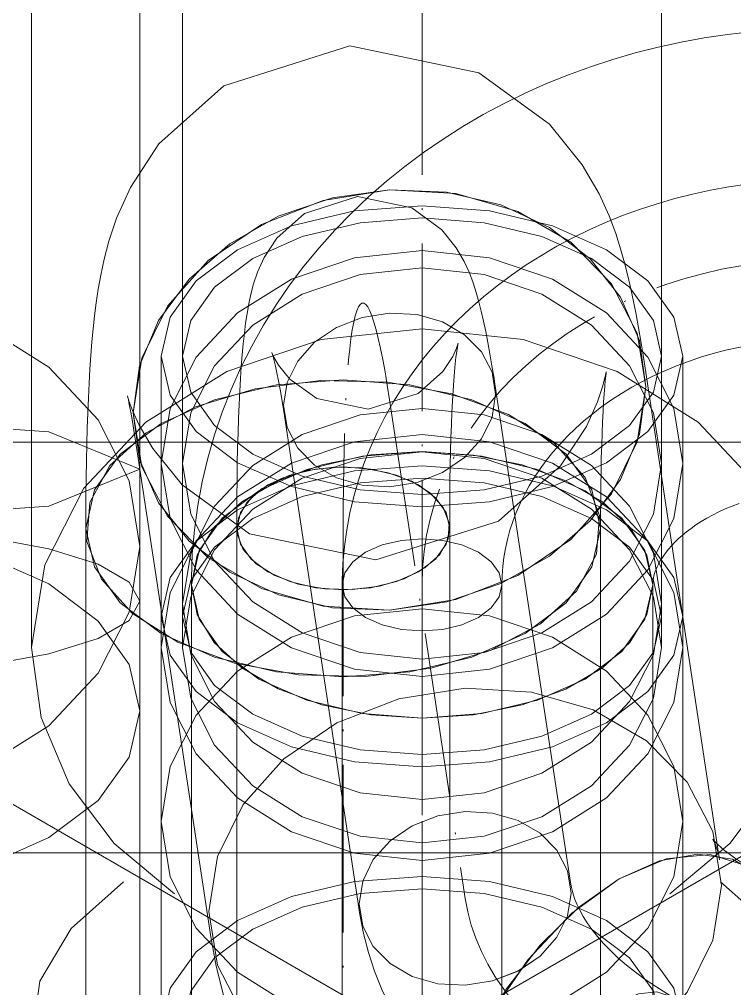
# Model space of a CAD drawing. Header units: millimetres. Extents: x -88595 to 880822, y -1054509 to -148035.
# Drawn here: x 387116.6 to 387159.3, y -308604.4 to -308546.6 of the extents above; entities that cross this region are included whole.
import ezdxf

# ---------------------------------------------------------------- set-up
doc = ezdxf.new("R2010")
doc.units = ezdxf.units.MM
doc.linetypes.add('$12$ADSK_Осевая', pattern=[14, 10, -2, 0, -2])
doc.linetypes.add('$13$ADSK_Осевая', pattern=[14, 10, -2, 0, -2])
for name, color, linetype, lineweight in [('Изоляция', 7, 'Continuous', 18), ('Трубопровод', 7, 'Continuous', 18), ('Трубопроводы', 7, 'Continuous', 18)]:
    doc.layers.add(name, color=color, linetype=linetype, lineweight=lineweight)

# ---------------------------------------------------------------- blocks, each defined once
blk = doc.blocks.new('$0$ADSK_МедьПайка_Отвод-гнутая труба - Отвод _гнутая труба_-V3-В_ОВ3_4')
at = {"layer": 'Трубопроводы', "color": 134, "true_color": 0x00a6a6}
for points in [[(14688.125, 15332.989, 0), (14684.969, 15331.988, 0), (14683.315, 15330.507, 0), (14682.563, 15329.353, 0), (14682.175, 15328.49, 0), (14681.939, 15327.791, 0), (14681.776, 15327.175, 0), (14681.651, 15326.594, 0), (14681.549, 15326.02, 0), (14681.462, 15325.438, 0), (14681.386, 15324.837, 0), (14681.319, 15324.21, 0), (14681.258, 15323.553, 0), (14681.203, 15322.864, 0), (14681.154, 15322.141, 0), (14681.11, 15321.382, 0), (14681.071, 15320.589, 0), (14681.037, 15319.76, 0), (14681.008, 15318.896, 0), (14680.984, 15317.998, 0), (14680.964, 15317.066, 0), (14680.949, 15316.102, 0), (14680.938, 15315.107, 0), (14680.932, 15314.081, 0), (14680.93, 15313.199, 0)], [(14688.125, 15332.989, 0), (14691.367, 15332.312, 0), (14693.161, 15331.005, 0), (14694.026, 15329.932, 0), (14694.499, 15329.113, 0), (14694.804, 15328.441, 0), (14695.028, 15327.844, 0), (14695.211, 15327.279, 0), (14695.37, 15326.718, 0), (14695.515, 15326.148, 0), (14695.652, 15325.557, 0), (14695.782, 15324.94, 0), (14695.909, 15324.293, 0), (14696.033, 15323.613, 0), (14696.154, 15322.898, 0), (14696.274, 15322.148, 0), (14696.326, 15321.813, 0)], [(14690.047, 15326.047, 0), (14688.41, 15325.787, 0), (14686.884, 15325.192, 0), (14685.574, 15324.302, 0), (14684.569, 15323.177, 0), (14683.937, 15321.895, 0), (14683.722, 15320.542, 0), (14683.937, 15319.211, 0), (14684.569, 15317.993, 0), (14685.574, 15316.97, 0), (14686.884, 15316.212, 0), (14688.41, 15315.771, 0), (14690.047, 15315.677, 0)], [(14690.047, 15315.677, 0), (14691.685, 15315.936, 0), (14693.21, 15316.531, 0), (14694.52, 15317.422, 0), (14695.526, 15318.546, 0), (14696.158, 15319.829, 0), (14696.373, 15321.181, 0), (14696.158, 15322.512, 0), (14695.526, 15323.731, 0), (14694.52, 15324.754, 0), (14693.21, 15325.512, 0), (14691.685, 15325.953, 0), (14690.047, 15326.047, 0)], [(14688.766, 15320.306, 0), (14691.745, 15321.247, 0), (14693.226, 15322.567, 0), (14693.812, 15323.458, 0), (14694.039, 15323.959, 0), (14694.119, 15324.194, 0), (14694.135, 15324.25, 0)], [(14694.135, 15324.25, 0), (14694.121, 15324.187, 0), (14694.09, 15324.015, 0), (14694.05, 15323.754, 0), (14694.007, 15323.416, 0), (14693.962, 15323.01, 0), (14693.918, 15322.541, 0), (14693.875, 15322.014, 0), (14693.835, 15321.432, 0), (14693.797, 15320.8, 0), (14693.763, 15320.119, 0), (14693.733, 15319.392, 0), (14693.706, 15318.62, 0), (14693.683, 15317.807, 0), (14693.664, 15316.954, 0), (14693.649, 15316.062, 0), (14693.639, 15315.134, 0), (14693.632, 15314.172, 0), (14693.63, 15313.199, 0)], [(14688.766, 15320.306, 0), (14685.708, 15320.942, 0), (14684.101, 15322.106, 0), (14683.428, 15322.934, 0), (14683.152, 15323.409, 0), (14683.048, 15323.635, 0), (14683.027, 15323.689, 0)], [(14683.027, 15323.689, 0), (14683.047, 15323.627, 0), (14683.095, 15323.46, 0), (14683.161, 15323.204, 0), (14683.238, 15322.873, 0), (14683.324, 15322.472, 0), (14683.415, 15322.01, 0), (14683.511, 15321.49, 0), (14683.61, 15320.916, 0), (14683.71, 15320.29, 0), (14683.769, 15319.91, 0)], [(14687.834, 15309.547, 0), (14686.177, 15309.589, 0), (14684.597, 15309.876, 0), (14683.198, 15310.391, 0), (14682.079, 15311.096, 0), (14681.313, 15311.945, 0), (14680.954, 15312.88, 0), (14681.027, 15313.836, 0), (14681.525, 15314.749, 0), (14682.416, 15315.556, 0), (14683.638, 15316.202, 0), (14685.108, 15316.644, 0), (14686.727, 15316.851, 0)], [(14686.727, 15316.851, 0), (14688.383, 15316.81, 0), (14689.964, 15316.522, 0), (14691.362, 15316.008, 0), (14692.482, 15315.302, 0), (14693.247, 15314.453, 0), (14693.606, 15313.519, 0), (14693.534, 15312.563, 0), (14693.035, 15311.65, 0), (14692.145, 15310.843, 0), (14690.922, 15310.196, 0), (14689.452, 15309.754, 0), (14687.834, 15309.547, 0)]]:
    blk.add_polyline3d(points, dxfattribs=at)
blk = doc.blocks.new('$0$ADSK_МедьПайка_Тройник - Тройник медный-3268768-В_ОВ3_4')
at = {"layer": 'Трубопроводы', "color": 134, "true_color": 0x00a6a6}
for p, q in [((14676.429, 15323.468), (14676.429, 15311.016)), ((14677.699, 15323.468), (14677.699, 15311.016)), ((14706.269, 15311.016), (14706.269, 15323.468)), ((14707.539, 15311.016), (14707.539, 15323.468)), ((14676.429, 15317.069), (14676.429, 15306.099)), ((14677.699, 15317.069), (14677.699, 15308.697)), ((14706.269, 15308.697), (14706.269, 15317.069)), ((14707.539, 15306.099), (14707.539, 15317.069)), ((14676.429, 15311.016), (14676.429, 15307.954)), ((14677.699, 15311.016), (14677.699, 15307.954)), ((14706.269, 15307.954), (14706.269, 15311.016)), ((14707.539, 15307.954), (14707.539, 15311.016)), ((14676.429, 15307.954), (14676.429, 15283.46)), ((14707.539, 15283.46), (14707.539, 15307.954)), ((14676.429, 15306.099), (14676.429, 15295.707)), ((14707.539, 15295.707), (14707.539, 15306.099))]:
    blk.add_line(p, q, dxfattribs=at)
for points in [[(14691.984, 15332.449, 0), (14687.958, 15332.143, 0), (14684.206, 15331.245, 0), (14680.985, 15329.818, 0), (14678.513, 15327.958, 0), (14676.959, 15325.792, 0), (14676.429, 15323.468, 0), (14676.959, 15321.143, 0), (14678.513, 15318.977, 0), (14680.985, 15317.118, 0), (14684.206, 15315.69, 0), (14687.958, 15314.793, 0), (14691.984, 15314.487, 0)], [(14691.984, 15314.487, 0), (14696.01, 15314.793, 0), (14699.761, 15315.69, 0), (14702.983, 15317.118, 0), (14705.455, 15318.977, 0), (14707.009, 15321.143, 0), (14707.539, 15323.468, 0), (14707.009, 15325.792, 0), (14705.455, 15327.958, 0), (14702.983, 15329.818, 0), (14699.761, 15331.245, 0), (14696.01, 15332.143, 0), (14691.984, 15332.449, 0)], [(14691.984, 15315.22, 0), (14688.287, 15315.501, 0), (14684.841, 15316.325, 0), (14681.883, 15317.636, 0), (14679.613, 15319.344, 0), (14678.186, 15321.333, 0), (14677.699, 15323.468, 0), (14678.186, 15325.602, 0), (14679.613, 15327.592, 0), (14681.883, 15329.3, 0), (14684.841, 15330.61, 0), (14688.287, 15331.434, 0), (14691.984, 15331.715, 0)], [(14691.984, 15331.715, 0), (14695.681, 15331.434, 0), (14699.126, 15330.61, 0), (14702.085, 15329.3, 0), (14704.355, 15327.592, 0), (14705.782, 15325.602, 0), (14706.269, 15323.468, 0), (14705.782, 15321.333, 0), (14704.355, 15319.344, 0), (14702.085, 15317.636, 0), (14699.126, 15316.325, 0), (14695.681, 15315.501, 0), (14691.984, 15315.22, 0)], [(14691.984, 15304.368, 0), (14687.958, 15304.801, 0), (14684.206, 15306.07, 0), (14680.985, 15308.088, 0), (14678.513, 15310.719, 0), (14676.959, 15313.782, 0), (14676.429, 15317.069, 0), (14676.959, 15320.356, 0), (14678.513, 15323.419, 0), (14680.985, 15326.05, 0), (14684.206, 15328.068, 0), (14687.958, 15329.337, 0), (14691.984, 15329.77, 0)], [(14691.984, 15329.77, 0), (14696.01, 15329.337, 0), (14699.761, 15328.068, 0), (14702.983, 15326.05, 0), (14705.455, 15323.419, 0), (14707.009, 15320.356, 0), (14707.539, 15317.069, 0), (14707.009, 15313.782, 0), (14705.455, 15310.719, 0), (14702.983, 15308.088, 0), (14699.761, 15306.07, 0), (14696.01, 15304.801, 0), (14691.984, 15304.368, 0)], [(14691.984, 15328.733, 0), (14688.287, 15328.335, 0), (14684.841, 15327.17, 0), (14681.883, 15325.316, 0), (14679.613, 15322.901, 0), (14678.186, 15320.088, 0), (14677.699, 15317.069, 0), (14678.186, 15314.05, 0), (14679.613, 15311.237, 0), (14681.883, 15308.821, 0), (14684.841, 15306.968, 0), (14688.287, 15305.803, 0), (14691.984, 15305.405, 0)], [(14691.984, 15305.405, 0), (14695.681, 15305.803, 0), (14699.126, 15306.968, 0), (14702.085, 15308.821, 0), (14704.355, 15311.237, 0), (14705.782, 15314.05, 0), (14706.269, 15317.069, 0), (14705.782, 15320.088, 0), (14704.355, 15322.901, 0), (14702.085, 15325.316, 0), (14699.126, 15327.17, 0), (14695.681, 15328.335, 0), (14691.984, 15328.733, 0)], [(14691.984, 15297.034, 0), (14688.287, 15297.431, 0), (14684.841, 15298.596, 0), (14681.883, 15300.45, 0), (14679.613, 15302.866, 0), (14678.186, 15305.679, 0), (14677.699, 15308.697, 0), (14678.186, 15311.716, 0), (14679.613, 15314.529, 0), (14681.883, 15316.945, 0), (14684.841, 15318.798, 0), (14688.287, 15319.964, 0), (14691.984, 15320.361, 0)], [(14691.984, 15320.361, 0), (14695.681, 15319.964, 0), (14699.126, 15318.798, 0), (14702.085, 15316.945, 0), (14704.355, 15314.529, 0), (14705.782, 15311.716, 0), (14706.269, 15308.697, 0), (14705.782, 15305.679, 0), (14704.355, 15302.866, 0), (14702.085, 15300.45, 0), (14699.126, 15298.596, 0), (14695.681, 15297.431, 0), (14691.984, 15297.034, 0)], [(14691.984, 15318.8, 0), (14687.958, 15318.367, 0), (14684.206, 15317.098, 0), (14680.985, 15315.08, 0), (14678.513, 15312.45, 0), (14676.959, 15309.386, 0), (14676.429, 15306.099, 0), (14676.959, 15302.812, 0), (14678.513, 15299.749, 0), (14680.985, 15297.119, 0), (14684.206, 15295.1, 0), (14687.958, 15293.831, 0), (14691.984, 15293.399, 0)], [(14691.984, 15293.399, 0), (14687.958, 15293.831, 0), (14684.206, 15295.1, 0), (14680.985, 15297.119, 0), (14678.513, 15299.749, 0), (14676.959, 15302.812, 0), (14676.429, 15306.099, 0), (14676.959, 15309.386, 0), (14678.513, 15312.45, 0), (14680.985, 15315.08, 0), (14684.206, 15317.098, 0), (14687.958, 15318.367, 0), (14691.984, 15318.8, 0)], [(14691.984, 15293.399, 0), (14696.01, 15293.831, 0), (14699.761, 15295.1, 0), (14702.983, 15297.119, 0), (14705.455, 15299.749, 0), (14707.009, 15302.812, 0), (14707.539, 15306.099, 0), (14707.009, 15309.386, 0), (14705.455, 15312.45, 0), (14702.983, 15315.08, 0), (14699.761, 15317.098, 0), (14696.01, 15318.367, 0), (14691.984, 15318.8, 0)], [(14691.984, 15318.8, 0), (14696.01, 15318.367, 0), (14699.761, 15317.098, 0), (14702.983, 15315.08, 0), (14705.455, 15312.45, 0), (14707.009, 15309.386, 0), (14707.539, 15306.099, 0), (14707.009, 15302.812, 0), (14705.455, 15299.749, 0), (14702.983, 15297.119, 0), (14699.761, 15295.1, 0), (14696.01, 15293.831, 0), (14691.984, 15293.399, 0)], [(14691.984, 15316.935, 0), (14687.958, 15316.629, 0), (14684.206, 15315.732, 0), (14680.985, 15314.305, 0), (14678.513, 15312.445, 0), (14676.959, 15310.279, 0), (14676.429, 15307.954, 0), (14676.959, 15305.63, 0), (14678.513, 15303.464, 0), (14680.985, 15301.604, 0), (14684.206, 15300.177, 0), (14687.958, 15299.28, 0), (14691.984, 15298.974, 0)], [(14691.984, 15298.974, 0), (14687.958, 15299.28, 0), (14684.206, 15300.177, 0), (14680.985, 15301.604, 0), (14678.513, 15303.464, 0), (14676.959, 15305.63, 0), (14676.429, 15307.954, 0), (14676.959, 15310.279, 0), (14678.513, 15312.445, 0), (14680.985, 15314.305, 0), (14684.206, 15315.732, 0), (14687.958, 15316.629, 0), (14691.984, 15316.935, 0)], [(14691.984, 15298.974, 0), (14696.01, 15299.28, 0), (14699.761, 15300.177, 0), (14702.983, 15301.604, 0), (14705.455, 15303.464, 0), (14707.009, 15305.63, 0), (14707.539, 15307.954, 0), (14707.009, 15310.279, 0), (14705.455, 15312.445, 0), (14702.983, 15314.305, 0), (14699.761, 15315.732, 0), (14696.01, 15316.629, 0), (14691.984, 15316.935, 0)], [(14691.984, 15316.935, 0), (14696.01, 15316.629, 0), (14699.761, 15315.732, 0), (14702.983, 15314.305, 0), (14705.455, 15312.445, 0), (14707.009, 15310.279, 0), (14707.539, 15307.954, 0), (14707.009, 15305.63, 0), (14705.455, 15303.464, 0), (14702.983, 15301.604, 0), (14699.761, 15300.177, 0), (14696.01, 15299.28, 0), (14691.984, 15298.974, 0)], [(14691.984, 15316.202, 0), (14688.287, 15315.921, 0), (14684.841, 15315.097, 0), (14681.883, 15313.786, 0), (14679.613, 15312.078, 0), (14678.186, 15310.089, 0), (14677.699, 15307.954, 0), (14678.186, 15305.82, 0), (14679.613, 15303.831, 0), (14681.883, 15302.123, 0), (14684.841, 15300.812, 0), (14688.287, 15299.988, 0), (14691.984, 15299.707, 0)], [(14691.984, 15299.707, 0), (14695.681, 15299.988, 0), (14699.126, 15300.812, 0), (14702.085, 15302.123, 0), (14704.355, 15303.831, 0), (14705.782, 15305.82, 0), (14706.269, 15307.954, 0), (14705.782, 15310.089, 0), (14704.355, 15312.078, 0), (14702.085, 15313.786, 0), (14699.126, 15315.097, 0), (14695.681, 15315.921, 0), (14691.984, 15316.202, 0)], [(14691.984, 15308.408, 0), (14687.958, 15307.975, 0), (14684.206, 15306.706, 0), (14680.985, 15304.688, 0), (14678.513, 15302.057, 0), (14676.959, 15298.994, 0), (14676.429, 15295.707, 0), (14676.959, 15292.42, 0), (14678.513, 15289.357, 0), (14680.985, 15286.726, 0), (14684.206, 15284.708, 0), (14687.958, 15283.439, 0), (14691.984, 15283.006, 0)], [(14691.984, 15283.006, 0), (14696.01, 15283.439, 0), (14699.761, 15284.708, 0), (14702.983, 15286.726, 0), (14705.455, 15289.357, 0), (14707.009, 15292.42, 0), (14707.539, 15295.707, 0), (14707.009, 15298.994, 0), (14705.455, 15302.057, 0), (14702.983, 15304.688, 0), (14699.761, 15306.706, 0), (14696.01, 15307.975, 0), (14691.984, 15308.408, 0)], [(14691.984, 15274.479, 0), (14687.958, 15274.785, 0), (14684.206, 15275.682, 0), (14680.985, 15277.109, 0), (14678.513, 15278.969, 0), (14676.959, 15281.135, 0), (14676.429, 15283.46, 0), (14676.959, 15285.784, 0), (14678.513, 15287.95, 0), (14680.985, 15289.81, 0), (14684.206, 15291.237, 0), (14687.958, 15292.134, 0), (14691.984, 15292.44, 0)], [(14691.984, 15292.44, 0), (14687.958, 15292.134, 0), (14684.206, 15291.237, 0), (14680.985, 15289.81, 0), (14678.513, 15287.95, 0), (14676.959, 15285.784, 0), (14676.429, 15283.46, 0), (14676.959, 15281.135, 0), (14678.513, 15278.969, 0), (14680.985, 15277.109, 0), (14684.206, 15275.682, 0), (14687.958, 15274.785, 0), (14691.984, 15274.479, 0)], [(14691.984, 15292.44, 0), (14696.01, 15292.134, 0), (14699.761, 15291.237, 0), (14702.983, 15289.81, 0), (14705.455, 15287.95, 0), (14707.009, 15285.784, 0), (14707.539, 15283.46, 0), (14707.009, 15281.135, 0), (14705.455, 15278.969, 0), (14702.983, 15277.109, 0), (14699.761, 15275.682, 0), (14696.01, 15274.785, 0), (14691.984, 15274.479, 0)], [(14691.984, 15274.479, 0), (14696.01, 15274.785, 0), (14699.761, 15275.682, 0), (14702.983, 15277.109, 0), (14705.455, 15278.969, 0), (14707.009, 15281.135, 0), (14707.539, 15283.46, 0), (14707.009, 15285.784, 0), (14705.455, 15287.95, 0), (14702.983, 15289.81, 0), (14699.761, 15291.237, 0), (14696.01, 15292.134, 0), (14691.984, 15292.44, 0)], [(14691.984, 15275.212, 0), (14688.287, 15275.493, 0), (14684.841, 15276.317, 0), (14681.883, 15277.628, 0), (14679.613, 15279.336, 0), (14678.186, 15281.325, 0), (14677.699, 15283.46, 0), (14678.186, 15285.594, 0), (14679.613, 15287.583, 0), (14681.883, 15289.291, 0), (14684.841, 15290.602, 0), (14688.287, 15291.426, 0), (14691.984, 15291.707, 0)], [(14691.984, 15291.707, 0), (14695.681, 15291.426, 0), (14699.126, 15290.602, 0), (14702.085, 15289.291, 0), (14704.355, 15287.583, 0), (14705.782, 15285.594, 0), (14706.269, 15283.46, 0), (14705.782, 15281.325, 0), (14704.355, 15279.336, 0), (14702.085, 15277.628, 0), (14699.126, 15276.317, 0), (14695.681, 15275.493, 0), (14691.984, 15275.212, 0)]]:
    blk.add_polyline3d(points, dxfattribs=at)
blk = doc.blocks.new('$0$ADSK_МедьПайка_Отвод-гнутая труба - Отвод _гнутая труба_-3267968-В_ОВ3_4')
at = {"layer": 'Трубопроводы', "color": 134, "true_color": 0x00a6a6}
for points in [[(14688.227, 15290.81, 0), (14688.442, 15292.163, 0), (14689.074, 15293.445, 0), (14690.08, 15294.57, 0), (14691.39, 15295.46, 0), (14692.916, 15296.055, 0), (14694.553, 15296.315, 0), (14696.19, 15296.221, 0), (14697.716, 15295.78, 0), (14699.026, 15295.022, 0), (14700.031, 15293.999, 0), (14700.663, 15292.78, 0), (14700.879, 15291.449, 0)], [(14700.831, 15292.081, 0), (14700.888, 15291.775, 0), (14700.97, 15291.458, 0), (14701.078, 15291.128, 0), (14701.216, 15290.785, 0), (14701.386, 15290.426, 0), (14701.591, 15290.053, 0), (14701.834, 15289.667, 0), (14702.116, 15289.267, 0), (14702.439, 15288.857, 0), (14702.805, 15288.438, 0), (14703.215, 15288.013, 0), (14703.669, 15287.583, 0), (14704.167, 15287.151, 0), (14704.708, 15286.72, 0), (14705.293, 15286.292, 0), (14705.921, 15285.868, 0), (14706.59, 15285.451, 0), (14706.906, 15285.265, 0)], [(14700.879, 15291.449, 0), (14700.663, 15290.097, 0), (14700.031, 15288.814, 0), (14699.026, 15287.69, 0), (14697.716, 15286.799, 0), (14696.19, 15286.204, 0), (14694.553, 15285.945, 0), (14692.916, 15286.039, 0), (14691.39, 15286.48, 0), (14690.08, 15287.238, 0), (14689.074, 15288.261, 0), (14688.442, 15289.479, 0), (14688.227, 15290.81, 0)], [(14688.274, 15290.178, 0), (14688.489, 15289.027, 0), (14688.78, 15287.893, 0), (14689.145, 15286.782, 0), (14689.579, 15285.697, 0), (14690.08, 15284.641, 0), (14690.643, 15283.616, 0), (14691.265, 15282.624, 0), (14691.942, 15281.666, 0), (14692.671, 15280.741, 0), (14693.449, 15279.851, 0), (14694.273, 15278.995, 0), (14695.141, 15278.172, 0), (14696.05, 15277.383, 0), (14696.999, 15276.627, 0), (14697.986, 15275.904, 0), (14699.009, 15275.213, 0), (14700.066, 15274.554, 0), (14700.556, 15274.266, 0)], [(14708.221, 15282.358, 0), (14708.068, 15283.612, 0), (14707.62, 15284.603, 0), (14706.906, 15285.265, 0), (14705.976, 15285.552, 0), (14704.893, 15285.445, 0), (14703.731, 15284.95, 0), (14702.569, 15284.103, 0), (14701.486, 15282.96, 0), (14700.556, 15281.599, 0), (14699.843, 15280.113, 0), (14699.394, 15278.603, 0), (14699.241, 15277.173, 0)], [(14699.241, 15277.173, 0), (14699.394, 15275.92, 0), (14699.843, 15274.928, 0), (14700.556, 15274.266, 0), (14701.486, 15273.979, 0), (14702.569, 15274.087, 0), (14703.731, 15274.581, 0), (14704.893, 15275.428, 0), (14705.976, 15276.572, 0), (14706.906, 15277.933, 0), (14707.62, 15279.418, 0), (14708.068, 15280.928, 0), (14708.221, 15282.358, 0)]]:
    blk.add_polyline3d(points, dxfattribs=at)
blk = doc.blocks.new('$0$ADSK_МедьПайка_Отвод-гнутая труба - Отвод _гнутая труба_-V62-В_ОВ3_4')
at = {"layer": 'Трубопроводы', "color": 190, "true_color": 0x8000ff}
for points in [[(14715.784, 15334.025, 0), (14714.677, 15334.007, 0), (14713.571, 15333.953, 0), (14712.468, 15333.862, 0), (14711.37, 15333.736, 0), (14710.278, 15333.574, 0), (14709.194, 15333.376, 0), (14708.119, 15333.142, 0), (14707.054, 15332.873, 0), (14706.001, 15332.569, 0), (14704.962, 15332.23, 0), (14703.939, 15331.857, 0), (14702.931, 15331.45, 0), (14701.942, 15331.008, 0), (14700.973, 15330.534, 0), (14700.024, 15330.026, 0), (14699.098, 15329.487, 0), (14698.196, 15328.915, 0), (14697.319, 15328.312, 0), (14696.469, 15327.678, 0), (14695.648, 15327.015, 0), (14694.856, 15326.322, 0), (14694.095, 15325.6, 0), (14693.367, 15324.851, 0), (14692.674, 15324.076, 0), (14692.015, 15323.274, 0), (14691.394, 15322.448, 0), (14690.81, 15321.598, 0), (14690.267, 15320.726, 0), (14689.764, 15319.833, 0), (14689.304, 15318.92, 0), (14688.886, 15317.989, 0), (14688.514, 15317.042, 0), (14688.187, 15316.08, 0), (14687.906, 15315.105, 0), (14687.673, 15314.119, 0), (14687.488, 15313.124, 0), (14687.351, 15312.122, 0), (14687.264, 15311.115, 0), (14687.226, 15310.105, 0), (14687.224, 15309.832, 0)], [(14715.784, 15325.378, 0), (14715.784, 15326.222, 0), (14715.784, 15327.273, 0), (14715.784, 15328.46, 0), (14715.784, 15329.702, 0), (14715.784, 15330.914, 0), (14715.784, 15332.013, 0), (14715.784, 15332.925, 0), (14715.784, 15333.588, 0), (14715.784, 15333.956, 0), (14715.784, 15334.005, 0), (14715.784, 15333.73, 0), (14715.784, 15333.151, 0)], [(14715.784, 15333.151, 0), (14715.784, 15332.308, 0), (14715.784, 15331.257, 0), (14715.784, 15330.07, 0), (14715.784, 15328.828, 0), (14715.784, 15327.616, 0), (14715.784, 15326.517, 0), (14715.784, 15325.605, 0), (14715.784, 15324.942, 0), (14715.784, 15324.574, 0), (14715.784, 15324.525, 0), (14715.784, 15324.8, 0), (14715.784, 15325.378, 0)], [(14696.744, 15309.832, 0), (14696.757, 15310.376, 0), (14696.797, 15310.92, 0), (14696.864, 15311.463, 0), (14696.957, 15312.005, 0), (14697.078, 15312.546, 0), (14697.226, 15313.085, 0), (14697.4, 15313.621, 0), (14697.603, 15314.155, 0), (14697.832, 15314.685, 0), (14698.089, 15315.211, 0), (14698.374, 15315.732, 0), (14698.687, 15316.247, 0), (14699.027, 15316.755, 0), (14699.395, 15317.256, 0), (14699.789, 15317.748, 0), (14700.211, 15318.23, 0), (14700.66, 15318.702, 0), (14701.134, 15319.162, 0), (14701.634, 15319.609, 0), (14702.16, 15320.043, 0), (14702.709, 15320.462, 0), (14703.283, 15320.864, 0), (14703.879, 15321.251, 0), (14704.496, 15321.619, 0), (14705.135, 15321.969, 0), (14705.793, 15322.299, 0), (14706.47, 15322.608, 0), (14707.164, 15322.897, 0), (14707.875, 15323.163, 0), (14708.6, 15323.407, 0), (14709.339, 15323.628, 0), (14710.09, 15323.825, 0), (14710.852, 15323.998, 0), (14711.623, 15324.146, 0), (14712.402, 15324.269, 0), (14713.188, 15324.366, 0), (14713.979, 15324.438, 0), (14714.773, 15324.484, 0), (14715.569, 15324.504, 0), (14715.784, 15324.505, 0)], [(14687.224, 15309.832, 0), (14687.386, 15310.544, 0), (14687.862, 15311.206, 0), (14688.618, 15311.776, 0), (14689.604, 15312.212, 0), (14690.752, 15312.487, 0), (14691.984, 15312.581, 0), (14693.216, 15312.487, 0), (14694.364, 15312.212, 0), (14695.35, 15311.776, 0), (14696.106, 15311.206, 0), (14696.582, 15310.544, 0), (14696.744, 15309.832, 0)], [(14696.744, 15309.832, 0), (14696.582, 15309.121, 0), (14696.106, 15308.458, 0), (14695.35, 15307.889, 0), (14694.364, 15307.452, 0), (14693.216, 15307.178, 0), (14691.984, 15307.084, 0), (14690.752, 15307.178, 0), (14689.604, 15307.452, 0), (14688.618, 15307.889, 0), (14687.862, 15308.458, 0), (14687.386, 15309.121, 0), (14687.224, 15309.832, 0)]]:
    blk.add_polyline3d(points, dxfattribs=at)

msp = doc.modelspace()

# ---------------------------------------------------------------- linework, layer by layer
at = {"layer": 'Изоляция', "color": 134, "true_color": 0x00a6a6}
for p, q in [((387117.343, -308418.882), (387117.343, -308584.082)), ((387123.798, -308905.91), (387123.798, -308529.884)), ((387158.374, -308596.751), (387153.869, -308567.019)), ((387093.346, -308571.834), (387187.911, -308571.834)), ((387123.515, -308571.619), (387128.021, -308601.351)), ((387086.068, -308576.036), (387140.628, -308607.536)), ((387140.628, -308607.536), (387195.189, -308576.036)), ((387120.575, -308576.982), (387120.575, -308857.885)), ((387151.275, -308857.885), (387151.275, -308576.982)), ((387187.911, -308596.329), (387093.346, -308596.329))]:
    msp.add_line(p, q, dxfattribs=at)
at = {"layer": 'Изоляция', "color": 190, "true_color": 0x8000ff}
for p, q in [((387126.868, -308580.348), (387126.868, -308879.141)), ((387154.388, -308879.141), (387154.388, -308580.348))]:
    msp.add_line(p, q, dxfattribs=at)
for points in [[(387160.231, -308547.362, 0), (387158.839, -308547.522, 0), (387157.453, -308547.728, 0), (387156.075, -308547.98, 0), (387154.706, -308548.277, 0), (387153.348, -308548.62, 0), (387152.002, -308549.009, 0), (387150.67, -308549.443, 0), (387149.354, -308549.923, 0), (387148.055, -308550.448, 0), (387146.775, -308551.019, 0), (387145.516, -308551.636, 0), (387144.28, -308552.297, 0), (387143.067, -308553.004, 0), (387141.881, -308553.755, 0), (387140.724, -308554.552, 0), (387139.596, -308555.392, 0), (387138.501, -308556.277, 0), (387137.44, -308557.206, 0), (387136.416, -308558.177, 0), (387135.43, -308559.191, 0), (387134.486, -308560.247, 0), (387133.585, -308561.343, 0), (387132.731, -308562.479, 0), (387131.925, -308563.654, 0), (387131.17, -308564.865, 0), (387130.468, -308566.112, 0), (387129.822, -308567.391, 0), (387129.235, -308568.702, 0), (387128.708, -308570.041, 0), (387128.244, -308571.406, 0), (387127.845, -308572.794, 0), (387127.512, -308574.202, 0), (387127.247, -308575.625, 0), (387127.051, -308577.062, 0), (387126.926, -308578.507, 0), (387126.871, -308579.957, 0), (387126.868, -308580.348, 0)], [(387126.868, -308580.348, 0), (387127.214, -308578.58, 0), (387128.232, -308576.9, 0), (387129.872, -308575.394, 0), (387132.051, -308574.136, 0), (387134.66, -308573.19, 0), (387137.568, -308572.603, 0), (387140.628, -308572.404, 0)], [(387150.358, -308574.731, 0), (387147.508, -308573.468, 0), (387144.19, -308572.675, 0), (387140.628, -308572.404, 0), (387137.067, -308572.675, 0), (387133.748, -308573.468, 0), (387130.899, -308574.731, 0)], [(387140.628, -308572.404, 0), (387143.692, -308572.604, 0), (387146.601, -308573.191, 0), (387149.21, -308574.138, 0), (387151.388, -308575.396, 0), (387153.027, -308576.903, 0), (387154.044, -308578.582, 0), (387154.388, -308580.348, 0)], [(387130.899, -308574.731, 0), (387128.712, -308576.376, 0), (387127.337, -308578.292, 0), (387126.868, -308580.348, 0), (387127.337, -308582.405, 0), (387128.712, -308584.321, 0), (387130.899, -308585.966, 0)], [(387150.358, -308585.966, 0), (387152.545, -308584.321, 0), (387153.92, -308582.405, 0), (387154.388, -308580.348, 0), (387153.92, -308578.292, 0), (387152.545, -308576.376, 0), (387150.358, -308574.731, 0)], [(387154.388, -308580.348, 0), (387154.391, -308580.245, 0), (387154.399, -308580.14, 0), (387154.412, -308580.032, 0), (387154.431, -308579.921, 0), (387154.457, -308579.803, 0), (387154.491, -308579.68, 0), (387154.534, -308579.549, 0), (387154.587, -308579.41, 0), (387154.65, -308579.264, 0), (387154.726, -308579.108, 0), (387154.816, -308578.945, 0), (387154.92, -308578.773, 0), (387155.04, -308578.593, 0), (387155.178, -308578.406, 0), (387155.333, -308578.213, 0), (387155.506, -308578.015, 0), (387155.699, -308577.812, 0), (387155.911, -308577.606, 0), (387156.144, -308577.398, 0), (387156.396, -308577.19, 0), (387156.669, -308576.982, 0), (387156.962, -308576.776, 0), (387157.275, -308576.573, 0), (387157.607, -308576.375, 0), (387157.958, -308576.183, 0), (387158.327, -308575.998, 0), (387158.714, -308575.821, 0), (387159.117, -308575.654, 0), (387159.535, -308575.497, 0)], [(387140.628, -308588.293, 0), (387137.565, -308588.093, 0), (387134.656, -308587.505, 0), (387132.047, -308586.559, 0), (387129.869, -308585.301, 0), (387128.23, -308583.794, 0), (387127.213, -308582.115, 0), (387126.868, -308580.348, 0)], [(387154.388, -308580.348, 0), (387154.043, -308582.117, 0), (387153.025, -308583.797, 0), (387151.385, -308585.303, 0), (387149.206, -308586.561, 0), (387146.597, -308587.507, 0), (387143.689, -308588.094, 0), (387140.628, -308588.293, 0)], [(387130.899, -308585.966, 0), (387133.748, -308587.228, 0), (387137.067, -308588.022, 0), (387140.628, -308588.293, 0), (387144.19, -308588.022, 0), (387147.508, -308587.228, 0), (387150.358, -308585.966, 0)]]:
    msp.add_polyline3d(points, dxfattribs=at)
at = {"layer": 'Изоляция', "color": 134, "true_color": 0x00a6a6}
for points in [[(387136.316, -308548.203, 0), (387128.812, -308550.581, 0), (387124.936, -308554.046, 0), (387123.235, -308556.65, 0), (387122.412, -308558.479, 0), (387121.952, -308559.841, 0), (387121.663, -308560.932, 0), (387121.462, -308561.869, 0), (387121.31, -308562.717, 0), (387121.191, -308563.519, 0), (387121.092, -308564.3, 0), (387121.008, -308565.076, 0), (387120.935, -308565.86, 0), (387120.872, -308566.659, 0), (387120.816, -308567.478, 0), (387120.768, -308568.32, 0), (387120.725, -308569.189, 0), (387120.688, -308570.085, 0), (387120.657, -308571.011, 0), (387120.631, -308571.965, 0), (387120.61, -308572.948, 0), (387120.594, -308573.96, 0), (387120.583, -308575, 0), (387120.576, -308576.067, 0), (387120.575, -308576.982, 0)], [(387136.316, -308548.203, 0), (387144.022, -308549.812, 0), (387148.227, -308552.869, 0), (387150.181, -308555.289, 0), (387151.185, -308557.026, 0), (387151.779, -308558.334, 0), (387152.177, -308559.391, 0), (387152.472, -308560.302, 0), (387152.708, -308561.131, 0), (387152.908, -308561.917, 0), (387153.085, -308562.684, 0), (387153.247, -308563.448, 0), (387153.398, -308564.221, 0), (387153.541, -308565.009, 0), (387153.679, -308565.818, 0), (387153.812, -308566.651, 0), (387153.869, -308567.019, 0)], [(387123.4, -308570.091, 0), (387123.921, -308566.821, 0), (387125.449, -308563.721, 0), (387127.879, -308561.003, 0), (387131.046, -308558.851, 0), (387134.734, -308557.413, 0), (387138.692, -308556.786, 0)], [(387138.692, -308556.786, 0), (387135.288, -308557.272, 0), (387132.055, -308558.363, 0), (387129.156, -308560.003, 0), (387126.735, -308562.111, 0), (387124.914, -308564.579, 0), (387123.783, -308567.285, 0), (387123.4, -308570.091, 0)], [(387138.692, -308556.786, 0), (387142.65, -308557.013, 0), (387146.338, -308558.079, 0), (387149.505, -308559.911, 0), (387151.935, -308562.384, 0), (387153.463, -308565.329, 0), (387153.984, -308568.547, 0)], [(387153.984, -308568.547, 0), (387153.6, -308565.776, 0), (387152.468, -308563.183, 0), (387150.646, -308560.899, 0), (387148.224, -308559.037, 0), (387145.325, -308557.691, 0), (387142.093, -308556.928, 0), (387138.692, -308556.786, 0)], [(387123.798, -308578.062, 0), (387123.167, -308574.148, 0), (387121.316, -308570.499, 0), (387118.372, -308567.367, 0), (387114.536, -308564.963, 0), (387110.068, -308563.452, 0), (387105.273, -308562.937, 0)], [(387140.628, -308565.069, 0), (387134.602, -308565.717, 0), (387128.986, -308567.617, 0), (387124.163, -308570.638, 0), (387120.463, -308574.576, 0), (387118.137, -308579.161, 0), (387117.343, -308584.082, 0)], [(387163.913, -308584.082, 0), (387163.12, -308579.161, 0), (387160.794, -308574.576, 0), (387157.093, -308570.638, 0), (387152.271, -308567.617, 0), (387146.655, -308565.717, 0), (387140.628, -308565.069, 0)], [(387137.865, -308578.864, 0), (387145.191, -308576.546, 0), (387148.894, -308573.242, 0), (387150.428, -308570.9, 0), (387151.091, -308569.433, 0), (387151.395, -308568.535, 0), (387151.537, -308568.006, 0), (387151.597, -308567.731, 0), (387151.613, -308567.64, 0)], [(387151.613, -308567.64, 0), (387151.604, -308567.704, 0), (387151.582, -308567.883, 0), (387151.553, -308568.158, 0), (387151.52, -308568.515, 0), (387151.487, -308568.948, 0), (387151.453, -308569.447, 0), (387151.421, -308570.008, 0), (387151.392, -308570.625, 0), (387151.365, -308571.296, 0), (387151.341, -308572.017, 0), (387151.32, -308572.784, 0), (387151.303, -308573.596, 0), (387151.29, -308574.448, 0), (387151.281, -308575.34, 0), (387151.276, -308576.269, 0), (387151.275, -308576.982, 0)], [(387135.925, -308568.119, 0), (387131.952, -308568.421, 0), (387128.25, -308569.307, 0), (387125.071, -308570.715, 0), (387122.631, -308572.551, 0), (387121.098, -308574.688, 0), (387120.575, -308576.982, 0)], [(387120.633, -308577.754, 0), (387120.808, -308575.443, 0), (387122.013, -308573.236, 0), (387124.166, -308571.285, 0), (387127.12, -308569.722, 0), (387130.675, -308568.654, 0), (387134.587, -308568.153, 0)], [(387134.587, -308568.153, 0), (387138.59, -308568.254, 0), (387142.412, -308568.95, 0), (387145.792, -308570.193, 0), (387148.499, -308571.898, 0), (387150.349, -308573.951, 0), (387151.216, -308576.209, 0)], [(387151.275, -308576.982, 0), (387150.752, -308574.688, 0), (387149.218, -308572.551, 0), (387146.779, -308570.715, 0), (387143.6, -308569.307, 0), (387139.898, -308568.421, 0), (387135.925, -308568.119, 0)], [(387153.984, -308568.547, 0), (387153.463, -308571.817, 0), (387151.935, -308574.917, 0), (387149.505, -308577.635, 0), (387146.338, -308579.787, 0), (387142.65, -308581.225, 0), (387138.692, -308581.852, 0)], [(387138.692, -308581.852, 0), (387142.096, -308581.366, 0), (387145.329, -308580.275, 0), (387148.228, -308578.635, 0), (387150.649, -308576.528, 0), (387152.47, -308574.059, 0), (387153.601, -308571.353, 0), (387153.984, -308568.547, 0)], [(387123.055, -308569.082, 0), (387123.071, -308569.146, 0), (387123.111, -308569.321, 0), (387123.167, -308569.591, 0), (387123.236, -308569.944, 0), (387123.313, -308570.371, 0), (387123.396, -308570.864, 0), (387123.485, -308571.419, 0), (387123.515, -308571.619, 0)], [(387137.865, -308578.864, 0), (387130.342, -308577.296, 0), (387126.325, -308574.382, 0), (387124.563, -308572.206, 0), (387123.755, -308570.814, 0), (387123.362, -308569.951, 0), (387123.168, -308569.439, 0), (387123.081, -308569.171, 0), (387123.055, -308569.083, 0)], [(387105.273, -308570.311, 0), (387118.372, -308571.228, 0), (387123.798, -308573.443, 0)], [(387138.692, -308581.852, 0), (387134.734, -308581.625, 0), (387131.046, -308580.559, 0), (387127.879, -308578.728, 0), (387125.449, -308576.255, 0), (387123.921, -308573.309, 0), (387123.4, -308570.091, 0)], [(387123.4, -308570.091, 0), (387123.784, -308572.862, 0), (387124.916, -308575.455, 0), (387126.738, -308577.739, 0), (387129.16, -308579.601, 0), (387132.059, -308580.947, 0), (387135.291, -308581.71, 0), (387138.692, -308581.852, 0)], [(387123.798, -308573.443, 0), (387118.372, -308575.659, 0), (387105.273, -308576.576, 0)], [(387151.216, -308576.209, 0), (387151.042, -308578.521, 0), (387149.837, -308580.727, 0), (387147.684, -308582.678, 0), (387144.729, -308584.241, 0), (387141.175, -308585.31, 0), (387137.263, -308585.81, 0)], [(387118.372, -308580.297, 0), (387114.536, -308578.598, 0), (387110.068, -308577.529, 0), (387105.273, -308577.165, 0), (387100.478, -308577.529, 0), (387096.011, -308578.598, 0), (387092.174, -308580.297, 0)], [(387105.273, -308576.898, 0), (387110.068, -308577.049, 0), (387114.536, -308577.492, 0), (387118.372, -308578.196, 0), (387121.316, -308579.113, 0), (387123.167, -308580.182, 0), (387123.798, -308581.328, 0)], [(387105.273, -308577.165, 0), (387110.068, -308577.529, 0), (387114.536, -308578.598, 0), (387118.372, -308580.297, 0), (387121.316, -308582.513, 0), (387123.167, -308585.092, 0), (387123.798, -308587.86, 0)], [(387120.575, -308576.982, 0), (387121.098, -308579.275, 0), (387122.631, -308581.413, 0), (387125.071, -308583.248, 0), (387128.25, -308584.657, 0), (387131.952, -308585.542, 0), (387135.925, -308585.844, 0)], [(387135.925, -308585.844, 0), (387139.898, -308585.542, 0), (387143.6, -308584.657, 0), (387146.779, -308583.248, 0), (387149.218, -308581.413, 0), (387150.752, -308579.275, 0), (387151.275, -308576.982, 0)], [(387137.263, -308585.81, 0), (387133.259, -308585.709, 0), (387129.438, -308585.014, 0), (387126.058, -308583.771, 0), (387123.351, -308582.065, 0), (387121.501, -308580.013, 0), (387120.633, -308577.754, 0)], [(387105.273, -308593.188, 0), (387110.068, -308592.673, 0), (387114.536, -308591.161, 0), (387118.372, -308588.758, 0), (387121.316, -308585.625, 0), (387123.167, -308581.977, 0), (387123.798, -308578.062, 0)], [(387118.372, -308595.423, 0), (387121.316, -308593.208, 0), (387123.167, -308590.628, 0), (387123.798, -308587.86, 0), (387123.167, -308585.092, 0), (387121.316, -308582.513, 0), (387118.372, -308580.297, 0)], [(387123.798, -308581.328, 0), (387123.167, -308582.475, 0), (387121.316, -308583.543, 0), (387118.372, -308584.461, 0), (387114.536, -308585.165, 0), (387110.068, -308585.608, 0), (387105.273, -308585.758, 0)], [(387117.343, -308584.082, 0), (387117.911, -308588.252, 0), (387119.581, -308592.213, 0), (387122.273, -308595.78, 0), (387125.857, -308598.779, 0)], [(387155.4, -308598.779, 0), (387158.983, -308595.78, 0), (387161.676, -308592.213, 0), (387163.346, -308588.252, 0), (387163.913, -308584.082, 0)], [(387143.197, -308586.518, 0), (387139.24, -308587.145, 0), (387135.552, -308588.583, 0), (387132.385, -308590.735, 0), (387129.955, -308593.453, 0), (387128.427, -308596.553, 0), (387127.906, -308599.823, 0)], [(387127.906, -308599.823, 0), (387128.427, -308596.553, 0), (387129.955, -308593.453, 0), (387132.385, -308590.735, 0), (387135.552, -308588.583, 0), (387139.24, -308587.145, 0), (387143.197, -308586.518, 0)], [(387158.489, -308598.279, 0), (387157.968, -308595.061, 0), (387156.44, -308592.115, 0), (387154.01, -308589.643, 0), (387150.843, -308587.811, 0), (387147.155, -308586.745, 0), (387143.197, -308586.518, 0)], [(387143.197, -308586.518, 0), (387147.155, -308586.745, 0), (387150.843, -308587.811, 0), (387154.01, -308589.643, 0), (387156.44, -308592.115, 0), (387157.968, -308595.061, 0), (387158.489, -308598.279, 0)], [(387123.798, -308587.86, 0), (387123.167, -308590.628, 0), (387121.316, -308593.208, 0), (387118.372, -308595.423, 0), (387114.536, -308597.123, 0), (387110.068, -308598.191, 0), (387105.273, -308598.556, 0)], [(387092.174, -308595.423, 0), (387096.011, -308597.123, 0), (387100.478, -308598.191, 0), (387105.273, -308598.556, 0), (387110.068, -308598.191, 0), (387114.536, -308597.123, 0), (387118.372, -308595.423, 0)], [(387157.965, -308595.519, 0), (387157.981, -308595.541, 0), (387158.033, -308595.604, 0), (387158.125, -308595.704, 0), (387158.26, -308595.839, 0), (387158.44, -308596.002, 0), (387158.666, -308596.191, 0), (387158.939, -308596.401, 0), (387159.259, -308596.627, 0), (387159.627, -308596.867, 0), (387160.041, -308597.116, 0), (387160.051, -308597.122, 0)], [(387158.374, -308596.751, 0), (387158.32, -308596.459, 0), (387158.253, -308596.197, 0), (387158.179, -308595.972, 0), (387158.107, -308595.791, 0), (387158.042, -308595.655, 0), (387157.994, -308595.566, 0), (387157.968, -308595.523, 0), (387157.965, -308595.519, 0)], [(387163.23, -308604.149, 0), (387162.958, -308601.516, 0), (387162.154, -308599.33, 0), (387160.861, -308597.7, 0), (387159.142, -308596.709, 0), (387157.084, -308596.404, 0), (387154.79, -308596.802, 0), (387152.376, -308597.882, 0)], [(387152.376, -308597.882, 0), (387155.185, -308596.687, 0), (387157.803, -308596.428, 0), (387160.051, -308597.122, 0), (387161.776, -308598.722, 0), (387162.86, -308601.118, 0), (387163.23, -308604.149, 0)], [(387122.819, -308598.061, 0), (387119.692, -308600.838, 0), (387117.833, -308603.98, 0), (387117.364, -308607.29, 0), (387118.316, -308610.565, 0), (387120.629, -308613.606, 0), (387124.163, -308616.227, 0)], [(387141.522, -308616.682, 0), (387141.892, -308613.224, 0), (387142.976, -308609.576, 0), (387144.701, -308605.984, 0), (387146.949, -308602.694, 0), (387149.567, -308599.931, 0), (387152.376, -308597.882, 0)], [(387152.376, -308597.882, 0), (387149.96, -308599.592, 0), (387147.665, -308601.844, 0), (387145.607, -308604.526, 0), (387143.889, -308607.503, 0), (387142.596, -308610.626, 0), (387141.794, -308613.738, 0), (387141.522, -308616.682, 0)], [(387157.093, -308616.227, 0), (387160.628, -308613.606, 0), (387162.941, -308610.565, 0), (387163.893, -308607.29, 0), (387163.424, -308603.98, 0), (387161.565, -308600.838, 0), (387158.438, -308598.061, 0)], [(387143.197, -308611.584, 0), (387147.155, -308610.957, 0), (387150.843, -308609.519, 0), (387154.01, -308607.367, 0), (387156.44, -308604.649, 0), (387157.968, -308601.549, 0), (387158.489, -308598.279, 0)], [(387158.489, -308598.279, 0), (387157.968, -308601.549, 0), (387156.44, -308604.649, 0), (387154.01, -308607.367, 0), (387150.843, -308609.519, 0), (387147.155, -308610.957, 0), (387143.197, -308611.584, 0)], [(387127.906, -308599.823, 0), (387128.427, -308603.041, 0), (387129.955, -308605.987, 0), (387132.385, -308608.459, 0), (387135.552, -308610.291, 0), (387139.24, -308611.357, 0), (387143.197, -308611.584, 0)], [(387143.197, -308611.584, 0), (387139.24, -308611.357, 0), (387135.552, -308610.291, 0), (387132.385, -308608.459, 0), (387129.955, -308605.987, 0), (387128.427, -308603.041, 0), (387127.906, -308599.823, 0)], [(387128.021, -308601.351, 0), (387128.347, -308603.101, 0), (387128.787, -308604.814, 0), (387129.333, -308606.479, 0), (387129.978, -308608.089, 0), (387130.713, -308609.64, 0), (387131.53, -308611.126, 0), (387132.42, -308612.547, 0), (387133.377, -308613.902, 0), (387134.393, -308615.191, 0), (387135.463, -308616.415, 0), (387136.581, -308617.577, 0), (387137.742, -308618.678, 0), (387138.943, -308619.72, 0), (387140.181, -308620.706, 0), (387141.453, -308621.638, 0), (387142.756, -308622.518, 0), (387144.088, -308623.348, 0), (387144.701, -308623.709, 0)]]:
    msp.add_polyline3d(points, dxfattribs=at)
at = {"layer": 'Трубопровод', "color": 134, "true_color": 0x00a6a6}
for p, q in [((387126.343, -308431.379), (387126.343, -308584.082)), ((387154.913, -308584.082), (387154.913, -308431.379)), ((387149.476, -308598.1), (387144.97, -308568.368)), ((387132.414, -308570.27), (387136.919, -308600.002)), ((387129.575, -308576.982), (387129.575, -308857.885)), ((387142.275, -308857.885), (387142.275, -308576.982))]:
    msp.add_line(p, q, dxfattribs=at)
at = {"layer": 'Трубопровод', "color": 134, "linetype": '$12$ADSK_Осевая', "true_color": 0x00a6a6}
for p, q in [((387140.628, -308584.082), (387140.628, -308431.379)), ((387140.628, -308584.082), (387140.628, -308431.379)), ((387138.692, -308569.319), (387143.197, -308599.051)), ((387138.692, -308569.319), (387143.197, -308599.051)), ((387135.925, -308576.982), (387135.925, -308857.885)), ((387135.925, -308576.982), (387135.925, -308857.885))]:
    msp.add_line(p, q, dxfattribs=at)
at = {"layer": 'Трубопровод', "color": 190, "true_color": 0x8000ff}
for p, q in [((387135.868, -308580.348), (387135.868, -308879.141)), ((387145.388, -308879.141), (387145.388, -308580.348))]:
    msp.add_line(p, q, dxfattribs=at)
at = {"layer": 'Трубопровод', "color": 190, "linetype": '$12$ADSK_Осевая', "true_color": 0x8000ff}
msp.add_line((387140.628, -308580.348), (387140.628, -308879.141), dxfattribs=at)
msp.add_line((387140.628, -308580.348), (387140.628, -308879.141), dxfattribs=at)
at = {"layer": 'Трубопровод', "color": 134, "true_color": 0x00a6a6}
for points in [[(387132.366, -308569.639, 0), (387132.582, -308568.286, 0), (387133.214, -308567.003, 0), (387134.219, -308565.879, 0), (387135.529, -308564.989, 0), (387137.055, -308564.394, 0), (387138.692, -308564.134, 0)], [(387138.692, -308564.134, 0), (387140.329, -308564.228, 0), (387141.855, -308564.669, 0), (387143.165, -308565.427, 0), (387144.17, -308566.45, 0), (387144.802, -308567.669, 0), (387145.018, -308569, 0)], [(387145.018, -308569, 0), (387144.802, -308570.352, 0), (387144.17, -308571.635, 0), (387143.165, -308572.759, 0), (387141.855, -308573.649, 0), (387140.329, -308574.244, 0), (387138.692, -308574.504, 0)], [(387138.692, -308574.504, 0), (387137.055, -308574.41, 0), (387135.529, -308573.969, 0), (387134.219, -308573.211, 0), (387133.214, -308572.188, 0), (387132.582, -308570.97, 0), (387132.366, -308569.639, 0)], [(387140.628, -308572.418, 0), (387136.931, -308572.815, 0), (387133.486, -308573.981, 0), (387130.527, -308575.834, 0), (387128.257, -308578.25, 0), (387126.83, -308581.063, 0), (387126.343, -308584.082, 0)], [(387154.913, -308584.082, 0), (387154.427, -308581.063, 0), (387153, -308578.25, 0), (387150.729, -308575.834, 0), (387147.771, -308573.981, 0), (387144.326, -308572.815, 0), (387140.628, -308572.418, 0)], [(387140.415, -308574.389, 0), (387139.1, -308573.807, 0), (387137.568, -308573.44, 0), (387135.925, -308573.316, 0), (387134.281, -308573.44, 0), (387132.75, -308573.807, 0), (387131.435, -308574.389, 0)], [(387131.435, -308574.389, 0), (387130.426, -308575.149, 0), (387129.791, -308576.033, 0), (387129.575, -308576.982, 0), (387129.791, -308577.931, 0), (387130.426, -308578.815, 0), (387131.435, -308579.574, 0)], [(387140.415, -308579.574, 0), (387141.424, -308578.815, 0), (387142.058, -308577.931, 0), (387142.275, -308576.982, 0), (387142.058, -308576.033, 0), (387141.424, -308575.149, 0), (387140.415, -308574.389, 0)], [(387131.435, -308579.574, 0), (387132.75, -308580.157, 0), (387134.281, -308580.523, 0), (387135.925, -308580.648, 0), (387137.568, -308580.523, 0), (387139.1, -308580.157, 0), (387140.415, -308579.574, 0)], [(387126.343, -308584.082, 0), (387126.83, -308587.1, 0), (387128.257, -308589.913, 0), (387130.527, -308592.329, 0), (387133.486, -308594.183, 0), (387136.931, -308595.348, 0), (387140.628, -308595.745, 0)], [(387140.628, -308595.745, 0), (387144.326, -308595.348, 0), (387147.771, -308594.183, 0), (387150.729, -308592.329, 0), (387153, -308589.913, 0), (387154.427, -308587.1, 0), (387154.913, -308584.082, 0)], [(387143.197, -308593.866, 0), (387141.56, -308594.126, 0), (387140.035, -308594.721, 0), (387138.724, -308595.611, 0), (387137.719, -308596.735, 0), (387137.087, -308598.018, 0), (387136.872, -308599.371, 0)], [(387149.523, -308598.731, 0), (387149.308, -308597.4, 0), (387148.676, -308596.182, 0), (387147.67, -308595.159, 0), (387146.36, -308594.401, 0), (387144.835, -308593.96, 0), (387143.197, -308593.866, 0)], [(387150.729, -308600.889, 0), (387147.771, -308599.579, 0), (387144.326, -308598.755, 0), (387140.628, -308598.474, 0), (387136.931, -308598.755, 0), (387133.486, -308599.579, 0), (387130.527, -308600.889, 0)], [(387143.197, -308604.236, 0), (387144.835, -308603.976, 0), (387146.36, -308603.381, 0), (387147.67, -308602.491, 0), (387148.676, -308601.367, 0), (387149.308, -308600.084, 0), (387149.523, -308598.731, 0)], [(387136.872, -308599.371, 0), (387137.087, -308600.702, 0), (387137.719, -308601.92, 0), (387138.724, -308602.943, 0), (387140.035, -308603.701, 0), (387141.56, -308604.142, 0), (387143.197, -308604.236, 0)], [(387130.527, -308600.889, 0), (387128.257, -308602.598, 0), (387126.83, -308604.587, 0), (387126.343, -308606.721, 0), (387126.83, -308608.856, 0), (387128.257, -308610.845, 0), (387130.527, -308612.553, 0)], [(387150.729, -308612.553, 0), (387153, -308610.845, 0), (387154.427, -308608.856, 0), (387154.913, -308606.721, 0), (387154.427, -308604.587, 0), (387153, -308602.598, 0), (387150.729, -308600.889, 0)]]:
    msp.add_polyline3d(points, dxfattribs=at)
at = {"layer": 'Трубопровод', "color": 190, "true_color": 0x8000ff}
for points in [[(387143.994, -308578.405, 0), (387143.008, -308577.968, 0), (387141.86, -308577.694, 0), (387140.628, -308577.6, 0), (387139.396, -308577.694, 0), (387138.248, -308577.968, 0), (387137.263, -308578.405, 0)], [(387137.263, -308578.405, 0), (387136.506, -308578.974, 0), (387136.031, -308579.637, 0), (387135.868, -308580.348, 0), (387136.031, -308581.06, 0), (387136.506, -308581.723, 0), (387137.263, -308582.292, 0)], [(387143.994, -308582.292, 0), (387144.751, -308581.723, 0), (387145.226, -308581.06, 0), (387145.388, -308580.348, 0), (387145.226, -308579.637, 0), (387144.751, -308578.974, 0), (387143.994, -308578.405, 0)], [(387137.263, -308582.292, 0), (387138.248, -308582.728, 0), (387139.396, -308583.003, 0), (387140.628, -308583.097, 0), (387141.86, -308583.003, 0), (387143.008, -308582.728, 0), (387143.994, -308582.292, 0)]]:
    msp.add_polyline3d(points, dxfattribs=at)
at = {"layer": 'Трубопроводы', "color": 134, "linetype": '$12$ADSK_Осевая', "true_color": 0x00a6a6}
for p, q in [((387140.628, -308606.721), (387140.628, -308582.226)), ((387140.628, -308584.082), (387140.628, -308594.474))]:
    msp.add_line(p, q, dxfattribs=at)
at = {"layer": 'Трубопроводы', "color": 190, "linetype": '$13$ADSK_Осевая', "true_color": 0x8000ff}
msp.add_ellipse((387164.428, -308580.348), major_axis=(-23.8, 0), ratio=0.816497, start_param=4.712389, end_param=6.283185, dxfattribs=at)
at = {"layer": 'Трубопроводы', "color": 134, "linetype": '$13$ADSK_Осевая', "true_color": 0x00a6a6}
for centre, major_axis, ratio, start_param, end_param in [((387138.692, -308595.243), (-1.602, 31.71), 0.071162, 5.665907, 7.236704), ((387174.827, -308597.453), (31.75, 0), 0.57735, 3.228859, 3.926991)]:
    msp.add_ellipse(centre, major_axis=major_axis, ratio=ratio, start_param=start_param, end_param=end_param, dxfattribs=at)

# ---------------------------------------------------------------- block references
at = {"layer": 'Трубопроводы', "color": 190, "true_color": 0x8000ff}
msp.add_blockref('$0$ADSK_МедьПайка_Отвод-гнутая труба - Отвод _гнутая труба_-V62-В_ОВ3_4', (372448.645, -323890.181), dxfattribs=at)
at = {"layer": 'Трубопроводы', "color": 134, "true_color": 0x00a6a6}
for name in ['$0$ADSK_МедьПайка_Отвод-гнутая труба - Отвод _гнутая труба_-V3-В_ОВ3_4', '$0$ADSK_МедьПайка_Тройник - Тройник медный-3268768-В_ОВ3_4', '$0$ADSK_МедьПайка_Отвод-гнутая труба - Отвод _гнутая труба_-3267968-В_ОВ3_4']:
    msp.add_blockref(name, (372448.645, -323890.181), dxfattribs=at)

doc.saveas('drawing.dxf')
